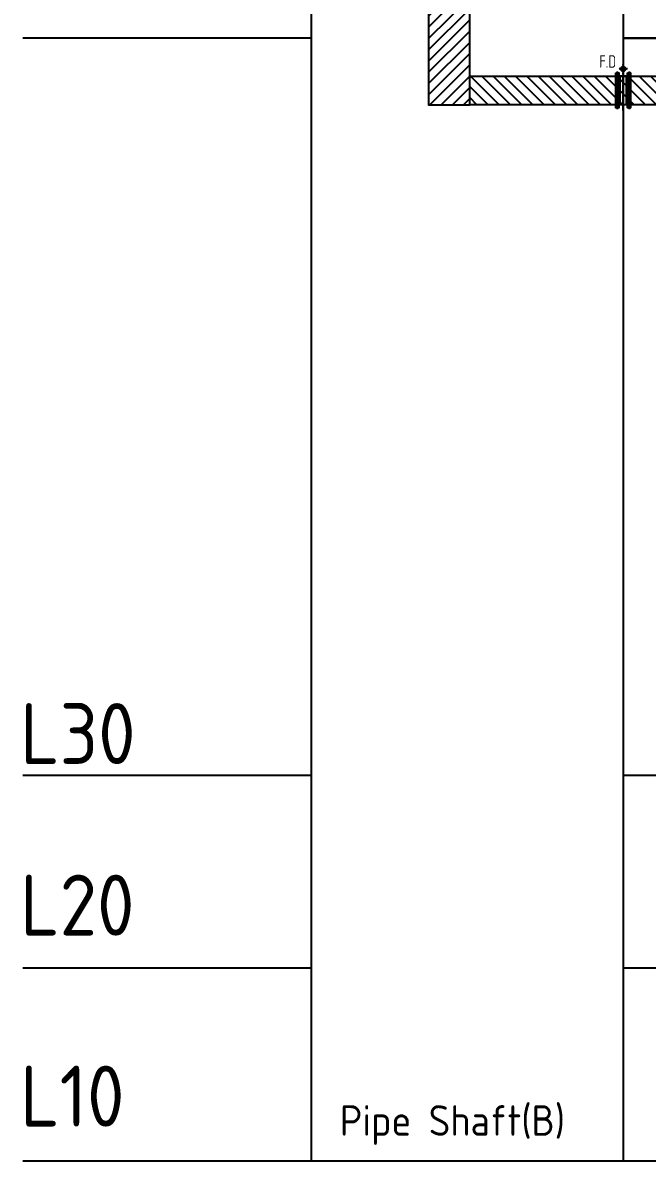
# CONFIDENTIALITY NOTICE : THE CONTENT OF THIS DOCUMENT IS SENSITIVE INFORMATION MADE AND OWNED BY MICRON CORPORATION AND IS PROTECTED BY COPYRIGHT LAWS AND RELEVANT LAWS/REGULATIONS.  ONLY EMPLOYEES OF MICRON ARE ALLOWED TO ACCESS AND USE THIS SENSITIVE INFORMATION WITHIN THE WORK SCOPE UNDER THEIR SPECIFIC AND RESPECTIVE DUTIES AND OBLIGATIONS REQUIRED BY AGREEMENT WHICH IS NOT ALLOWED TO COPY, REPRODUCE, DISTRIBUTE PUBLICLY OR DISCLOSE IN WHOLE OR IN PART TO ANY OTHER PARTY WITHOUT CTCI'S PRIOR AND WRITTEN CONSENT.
# Model space of a CAD drawing. Header units: millimetres. Extents: x 829 to 59990, y 4666 to 77341.
# Drawn here: x 829 to 18927, y 4666 to 37643 of the extents above; entities that cross this region are included whole.
import ezdxf
from ezdxf.enums import TextEntityAlignment as Align

# ---------------------------------------------------------------- set-up
doc = ezdxf.new("R2010")
doc.units = ezdxf.units.MM
doc.linetypes.add('CENTER', pattern=[2, 1.25, -0.25, 0.25, -0.25])
for name, color, linetype in [('A-DETL-01', 1, 'Continuous'), ('DETL-TXT', 4, 'Continuous'), ('M-CEQPM-MAU', 22, 'Continuous'), ('M-CMDUCT-LINE', 15, 'Continuous'), ('M-EQPM-TXT', 4, 'Continuous'), ('M-FM-LINE3', 3, 'Continuous'), ('M-HVAC-CMDUCT', 150, 'Continuous'), ('U-EX-TXT', 4, 'Continuous')]:
    doc.layers.add(name, color=color, linetype=linetype)
doc.styles.add('AA-TXT', font='isocp.shx', dxfattribs={"bigfont": 'chineset.shx'})

msp = doc.modelspace()

# ---------------------------------------------------------------- hatches: boundary and pattern name
at = {"layer": 'M-CMDUCT-LINE'}
h = msp.add_hatch(dxfattribs=at)
h.set_pattern_fill('ANSI31', color=256, scale=72.535223, style=0)
h.set_pattern_definition([(45, (-5934338.93, -11954269.36), (-162.8462197, 162.8462197), [])])
h.paths.add_polyline_path([(12590, 66109), (12590, 35269), (13781, 35269), (13781, 66109)])
h = msp.add_hatch(dxfattribs=at)
h.set_pattern_fill('ANSI31', color=256, scale=72.535223, angle=-90, style=0)
h.set_pattern_definition([(315, (-11997550.1, 5983389.14), (162.8462197, 162.8462197), [])])
h.paths.add_polyline_path([(13781, 36100), (47270, 36100), (47270, 35269), (13781, 35269)])
at = {"layer": 'M-FM-LINE3', "linetype": 'Continuous'}
h = msp.add_hatch(color=256, dxfattribs=at)
edge = h.paths.add_edge_path()
edge.add_arc((18229, 36304), 68.4, 0, 360)

# ---------------------------------------------------------------- linework, layer by layer
at = {"layer": 'A-DETL-01', "color": 252, "linetype": 'Continuous'}
for p, q in [((9190, 77341), (9190, 10254)), ((18233, 37196), (18233, 10254))]:
    msp.add_line(p, q, dxfattribs=at)
at = {"layer": 'A-DETL-01', "color": 252}
msp.add_lwpolyline([(18233, 37196), (55086, 37196), (55086, 77341), (18233, 77341)], close=True, dxfattribs=at)
for points in [[(9190, 10254), (9190, 4666)], [(18233, 10254), (18233, 4666)]]:
    msp.add_lwpolyline(points, dxfattribs=at)
at = {"layer": 'M-CEQPM-MAU', "color": 252}
for points in [[(9190, 37196), (829, 37196)], [(55086, 37196), (18233, 37196)], [(9190, 15841), (829, 15841)], [(55086, 15841), (18233, 15841)], [(9190, 10254), (829, 10254)], [(55086, 10254), (18233, 10254)], [(55086, 4666), (829, 4666)]]:
    msp.add_lwpolyline(points, dxfattribs=at)
at = {"layer": 'M-FM-LINE3', "linetype": 'CENTER'}
for p, q in [((18358, 36304), (18101, 36304)), ((18229, 35098), (18229, 36430))]:
    msp.add_line(p, q, dxfattribs=at)
at = {"layer": 'M-FM-LINE3'}
for p, q in [((18058, 36235), (18058, 35141)), ((18400, 36235), (18400, 35141))]:
    msp.add_line(p, q, dxfattribs=at)
for points in [[(18015, 36193), (18101, 36193), (18101, 35183), (18015, 35183)], [(18144, 36107), (18315, 36107), (18315, 35269), (18144, 35269)], [(18358, 36193), (18443, 36193), (18443, 35183), (18358, 35183)]]:
    msp.add_lwpolyline(points, close=True, dxfattribs=at)
msp.add_circle((18229, 36304), 68.4, dxfattribs=at)
at = {"layer": 'M-HVAC-CMDUCT'}
for points in [[(12590, 66109), (12590, 35269), (13781, 35269), (13781, 66109)], [(13781, 36100), (47270, 36100), (47270, 35269), (13781, 35269)]]:
    msp.add_lwpolyline(points, close=True, dxfattribs=at)

# ---------------------------------------------------------------- texts
at = {"layer": 'DETL-TXT', "color": 2, "ltscale": 0.1, "style": 'AA-TXT'}
for s, p in [('L30', (755, 16171)), ('L20', (755, 11202)), ('L10', (755, 5670))]:
    msp.add_text(s, height=1765.5, dxfattribs=at).set_placement(p)
at = {"layer": 'M-EQPM-TXT', "color": 3, "style": 'AA-TXT'}
msp.add_text('Pipe Shaft(B)', height=882.77, dxfattribs=at).set_placement((10017, 5405))
at = {"layer": 'U-EX-TXT', "style": 'AA-TXT', "width": 0.8}
msp.add_text('F.D', height=362.7, dxfattribs=at).set_placement((17780, 36520), align=Align.MIDDLE_CENTER)

doc.saveas('drawing.dxf')
